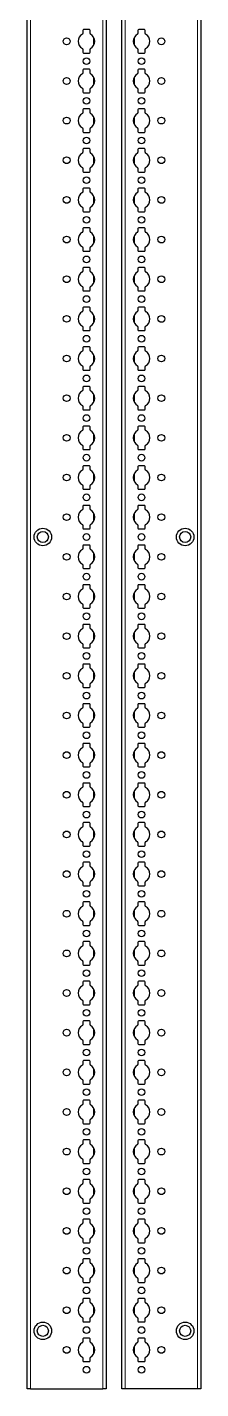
# Model space of a CAD drawing. Header units: millimetres. Extents: x -199 to 1318, y -1371 to 1377.
# Drawn here: x 1209 to 1318, y -852 to 7 of the extents above; entities that cross this region are included whole.
import ezdxf

# ---------------------------------------------------------------- set-up
doc = ezdxf.new("R2010")
doc.units = ezdxf.units.MM

msp = doc.modelspace()

# ---------------------------------------------------------------- linework, layer by layer
at = {"color": 7, "linetype": 'Continuous', "lineweight": 25}
for p, q in [((1208.55, -851.79), (1208.55, 847.21)), ((1258.25, 847.21), (1258.25, -851.79)), ((1268.25, -851.79), (1268.25, 847.21)), ((1317.95, 847.21), (1317.95, -851.79)), ((1243.6, 4.61), (1243.6, 2.73)), ((1247.7, 5.11), (1244.1, 5.11)), ((1248.2, 2.73), (1248.2, 4.61)), ((1278.3, 4.61), (1278.3, 2.73)), ((1282.4, 5.11), (1278.8, 5.11)), ((1282.9, 2.73), (1282.9, 4.61)), ((1243.6, -7.32), (1243.6, -9.19)), ((1248.2, -9.19), (1248.2, -7.32)), ((1278.3, -7.32), (1278.3, -9.19)), ((1282.9, -9.19), (1282.9, -7.32)), ((1244.1, -9.69), (1247.7, -9.69)), ((1278.8, -9.69), (1282.4, -9.69)), ((1243.6, -20.39), (1243.6, -22.27)), ((1247.7, -19.89), (1244.1, -19.89)), ((1248.2, -22.27), (1248.2, -20.39)), ((1278.3, -20.39), (1278.3, -22.27)), ((1282.4, -19.89), (1278.8, -19.89)), ((1282.9, -22.27), (1282.9, -20.39)), ((1243.6, -32.32), (1243.6, -34.19)), ((1248.2, -34.19), (1248.2, -32.32)), ((1278.3, -32.32), (1278.3, -34.19)), ((1282.9, -34.19), (1282.9, -32.32)), ((1244.1, -34.69), (1247.7, -34.69)), ((1278.8, -34.69), (1282.4, -34.69)), ((1243.6, -45.39), (1243.6, -47.27)), ((1247.7, -44.89), (1244.1, -44.89)), ((1248.2, -47.27), (1248.2, -45.39)), ((1278.3, -45.39), (1278.3, -47.27)), ((1282.4, -44.89), (1278.8, -44.89)), ((1282.9, -47.27), (1282.9, -45.39)), ((1243.6, -57.32), (1243.6, -59.19)), ((1244.1, -59.69), (1247.7, -59.69)), ((1248.2, -59.19), (1248.2, -57.32)), ((1278.3, -57.32), (1278.3, -59.19)), ((1278.8, -59.69), (1282.4, -59.69)), ((1282.9, -59.19), (1282.9, -57.32)), ((1243.6, -70.39), (1243.6, -72.27)), ((1247.7, -69.89), (1244.1, -69.89)), ((1248.2, -72.27), (1248.2, -70.39)), ((1278.3, -70.39), (1278.3, -72.27)), ((1282.4, -69.89), (1278.8, -69.89)), ((1282.9, -72.27), (1282.9, -70.39)), ((1243.6, -82.32), (1243.6, -84.19)), ((1244.1, -84.69), (1247.7, -84.69)), ((1248.2, -84.19), (1248.2, -82.32)), ((1278.3, -82.32), (1278.3, -84.19)), ((1278.8, -84.69), (1282.4, -84.69)), ((1282.9, -84.19), (1282.9, -82.32)), ((1243.6, -95.39), (1243.6, -97.27)), ((1247.7, -94.89), (1244.1, -94.89)), ((1248.2, -97.27), (1248.2, -95.39)), ((1278.3, -95.39), (1278.3, -97.27)), ((1282.4, -94.89), (1278.8, -94.89)), ((1282.9, -97.27), (1282.9, -95.39)), ((1243.6, -107.32), (1243.6, -109.19)), ((1244.1, -109.69), (1247.7, -109.69)), ((1248.2, -109.19), (1248.2, -107.32)), ((1278.3, -107.32), (1278.3, -109.19)), ((1278.8, -109.69), (1282.4, -109.69)), ((1282.9, -109.19), (1282.9, -107.32)), ((1247.7, -119.89), (1244.1, -119.89)), ((1282.4, -119.89), (1278.8, -119.89)), ((1243.6, -120.39), (1243.6, -122.27)), ((1248.2, -122.27), (1248.2, -120.39)), ((1278.3, -120.39), (1278.3, -122.27)), ((1282.9, -122.27), (1282.9, -120.39)), ((1243.6, -132.32), (1243.6, -134.19)), ((1244.1, -134.69), (1247.7, -134.69)), ((1248.2, -134.19), (1248.2, -132.32)), ((1278.3, -132.32), (1278.3, -134.19)), ((1278.8, -134.69), (1282.4, -134.69)), ((1282.9, -134.19), (1282.9, -132.32)), ((1243.6, -145.39), (1243.6, -147.27)), ((1247.7, -144.89), (1244.1, -144.89)), ((1248.2, -147.27), (1248.2, -145.39)), ((1278.3, -145.39), (1278.3, -147.27)), ((1282.4, -144.89), (1278.8, -144.89)), ((1282.9, -147.27), (1282.9, -145.39)), ((1243.6, -157.32), (1243.6, -159.19)), ((1244.1, -159.69), (1247.7, -159.69)), ((1248.2, -159.19), (1248.2, -157.32)), ((1278.3, -157.32), (1278.3, -159.19)), ((1278.8, -159.69), (1282.4, -159.69)), ((1282.9, -159.19), (1282.9, -157.32)), ((1243.6, -170.39), (1243.6, -172.27)), ((1247.7, -169.89), (1244.1, -169.89)), ((1248.2, -172.27), (1248.2, -170.39)), ((1278.3, -170.39), (1278.3, -172.27)), ((1282.4, -169.89), (1278.8, -169.89)), ((1282.9, -172.27), (1282.9, -170.39)), ((1243.6, -182.32), (1243.6, -184.19)), ((1244.1, -184.69), (1247.7, -184.69)), ((1248.2, -184.19), (1248.2, -182.32)), ((1278.3, -182.32), (1278.3, -184.19)), ((1278.8, -184.69), (1282.4, -184.69)), ((1282.9, -184.19), (1282.9, -182.32)), ((1243.6, -195.39), (1243.6, -197.27)), ((1247.7, -194.89), (1244.1, -194.89)), ((1248.2, -197.27), (1248.2, -195.39)), ((1278.3, -195.39), (1278.3, -197.27)), ((1282.4, -194.89), (1278.8, -194.89)), ((1282.9, -197.27), (1282.9, -195.39)), ((1243.6, -207.32), (1243.6, -209.19)), ((1244.1, -209.69), (1247.7, -209.69)), ((1248.2, -209.19), (1248.2, -207.32)), ((1278.3, -207.32), (1278.3, -209.19)), ((1278.8, -209.69), (1282.4, -209.69)), ((1282.9, -209.19), (1282.9, -207.32)), ((1243.6, -220.39), (1243.6, -222.27)), ((1247.7, -219.89), (1244.1, -219.89)), ((1248.2, -222.27), (1248.2, -220.39)), ((1278.3, -220.39), (1278.3, -222.27)), ((1282.4, -219.89), (1278.8, -219.89)), ((1282.9, -222.27), (1282.9, -220.39)), ((1243.6, -232.32), (1243.6, -234.19)), ((1244.1, -234.69), (1247.7, -234.69)), ((1248.2, -234.19), (1248.2, -232.32)), ((1278.3, -232.32), (1278.3, -234.19)), ((1278.8, -234.69), (1282.4, -234.69)), ((1282.9, -234.19), (1282.9, -232.32)), ((1243.6, -245.39), (1243.6, -247.27)), ((1247.7, -244.89), (1244.1, -244.89)), ((1248.2, -247.27), (1248.2, -245.39)), ((1278.3, -245.39), (1278.3, -247.27)), ((1282.4, -244.89), (1278.8, -244.89)), ((1282.9, -247.27), (1282.9, -245.39)), ((1243.6, -257.32), (1243.6, -259.19)), ((1248.2, -259.19), (1248.2, -257.32)), ((1278.3, -257.32), (1278.3, -259.19)), ((1282.9, -259.19), (1282.9, -257.32)), ((1244.1, -259.69), (1247.7, -259.69)), ((1278.8, -259.69), (1282.4, -259.69)), ((1243.6, -270.39), (1243.6, -272.27)), ((1247.7, -269.89), (1244.1, -269.89)), ((1248.2, -272.27), (1248.2, -270.39)), ((1278.3, -270.39), (1278.3, -272.27)), ((1282.4, -269.89), (1278.8, -269.89)), ((1282.9, -272.27), (1282.9, -270.39)), ((1243.6, -282.32), (1243.6, -284.19)), ((1248.2, -284.19), (1248.2, -282.32)), ((1278.3, -282.32), (1278.3, -284.19)), ((1282.9, -284.19), (1282.9, -282.32)), ((1244.1, -284.69), (1247.7, -284.69)), ((1278.8, -284.69), (1282.4, -284.69)), ((1243.6, -295.39), (1243.6, -297.27)), ((1247.7, -294.89), (1244.1, -294.89)), ((1248.2, -297.27), (1248.2, -295.39)), ((1278.3, -295.39), (1278.3, -297.27)), ((1282.4, -294.89), (1278.8, -294.89)), ((1282.9, -297.27), (1282.9, -295.39)), ((1243.6, -307.32), (1243.6, -309.19)), ((1248.2, -309.19), (1248.2, -307.32)), ((1278.3, -307.32), (1278.3, -309.19)), ((1282.9, -309.19), (1282.9, -307.32)), ((1244.1, -309.69), (1247.7, -309.69)), ((1278.8, -309.69), (1282.4, -309.69)), ((1243.6, -320.39), (1243.6, -322.27)), ((1247.7, -319.89), (1244.1, -319.89)), ((1248.2, -322.27), (1248.2, -320.39)), ((1278.3, -320.39), (1278.3, -322.27)), ((1282.4, -319.89), (1278.8, -319.89)), ((1282.9, -322.27), (1282.9, -320.39)), ((1243.6, -332.32), (1243.6, -334.19)), ((1244.1, -334.69), (1247.7, -334.69)), ((1248.2, -334.19), (1248.2, -332.32)), ((1278.3, -332.32), (1278.3, -334.19)), ((1278.8, -334.69), (1282.4, -334.69)), ((1282.9, -334.19), (1282.9, -332.32)), ((1243.6, -345.39), (1243.6, -347.27)), ((1247.7, -344.89), (1244.1, -344.89)), ((1248.2, -347.27), (1248.2, -345.39)), ((1278.3, -345.39), (1278.3, -347.27)), ((1282.4, -344.89), (1278.8, -344.89)), ((1282.9, -347.27), (1282.9, -345.39)), ((1243.6, -357.32), (1243.6, -359.19)), ((1244.1, -359.69), (1247.7, -359.69)), ((1248.2, -359.19), (1248.2, -357.32)), ((1278.3, -357.32), (1278.3, -359.19)), ((1278.8, -359.69), (1282.4, -359.69)), ((1282.9, -359.19), (1282.9, -357.32)), ((1243.6, -370.39), (1243.6, -372.27)), ((1247.7, -369.89), (1244.1, -369.89)), ((1248.2, -372.27), (1248.2, -370.39)), ((1278.3, -370.39), (1278.3, -372.27)), ((1282.4, -369.89), (1278.8, -369.89)), ((1282.9, -372.27), (1282.9, -370.39)), ((1243.6, -382.32), (1243.6, -384.19)), ((1244.1, -384.69), (1247.7, -384.69)), ((1248.2, -384.19), (1248.2, -382.32)), ((1278.3, -382.32), (1278.3, -384.19)), ((1278.8, -384.69), (1282.4, -384.69)), ((1282.9, -384.19), (1282.9, -382.32)), ((1243.6, -395.39), (1243.6, -397.27)), ((1247.7, -394.89), (1244.1, -394.89)), ((1248.2, -397.27), (1248.2, -395.39)), ((1278.3, -395.39), (1278.3, -397.27)), ((1282.4, -394.89), (1278.8, -394.89)), ((1282.9, -397.27), (1282.9, -395.39)), ((1243.6, -407.32), (1243.6, -409.19)), ((1244.1, -409.69), (1247.7, -409.69)), ((1248.2, -409.19), (1248.2, -407.32)), ((1278.3, -407.32), (1278.3, -409.19)), ((1278.8, -409.69), (1282.4, -409.69)), ((1282.9, -409.19), (1282.9, -407.32)), ((1243.6, -420.39), (1243.6, -422.27)), ((1247.7, -419.89), (1244.1, -419.89)), ((1248.2, -422.27), (1248.2, -420.39)), ((1278.3, -420.39), (1278.3, -422.27)), ((1282.4, -419.89), (1278.8, -419.89)), ((1282.9, -422.27), (1282.9, -420.39)), ((1243.6, -432.32), (1243.6, -434.19)), ((1244.1, -434.69), (1247.7, -434.69)), ((1248.2, -434.19), (1248.2, -432.32)), ((1278.3, -432.32), (1278.3, -434.19)), ((1278.8, -434.69), (1282.4, -434.69)), ((1282.9, -434.19), (1282.9, -432.32)), ((1243.6, -445.39), (1243.6, -447.27)), ((1247.7, -444.89), (1244.1, -444.89)), ((1248.2, -447.27), (1248.2, -445.39)), ((1278.3, -445.39), (1278.3, -447.27)), ((1282.4, -444.89), (1278.8, -444.89)), ((1282.9, -447.27), (1282.9, -445.39)), ((1243.6, -457.32), (1243.6, -459.19)), ((1244.1, -459.69), (1247.7, -459.69)), ((1248.2, -459.19), (1248.2, -457.32)), ((1278.3, -457.32), (1278.3, -459.19)), ((1278.8, -459.69), (1282.4, -459.69)), ((1282.9, -459.19), (1282.9, -457.32)), ((1243.6, -470.39), (1243.6, -472.27)), ((1247.7, -469.89), (1244.1, -469.89)), ((1248.2, -472.27), (1248.2, -470.39)), ((1278.3, -470.39), (1278.3, -472.27)), ((1282.4, -469.89), (1278.8, -469.89)), ((1282.9, -472.27), (1282.9, -470.39)), ((1243.6, -482.32), (1243.6, -484.19)), ((1244.1, -484.69), (1247.7, -484.69)), ((1248.2, -484.19), (1248.2, -482.32)), ((1278.3, -482.32), (1278.3, -484.19)), ((1278.8, -484.69), (1282.4, -484.69)), ((1282.9, -484.19), (1282.9, -482.32)), ((1243.6, -495.39), (1243.6, -497.27)), ((1247.7, -494.89), (1244.1, -494.89)), ((1248.2, -497.27), (1248.2, -495.39)), ((1278.3, -495.39), (1278.3, -497.27)), ((1282.4, -494.89), (1278.8, -494.89)), ((1282.9, -497.27), (1282.9, -495.39)), ((1243.6, -507.32), (1243.6, -509.19)), ((1244.1, -509.69), (1247.7, -509.69)), ((1248.2, -509.19), (1248.2, -507.32)), ((1278.3, -507.32), (1278.3, -509.19)), ((1278.8, -509.69), (1282.4, -509.69)), ((1282.9, -509.19), (1282.9, -507.32)), ((1243.6, -520.39), (1243.6, -522.27)), ((1247.7, -519.89), (1244.1, -519.89)), ((1248.2, -522.27), (1248.2, -520.39)), ((1278.3, -520.39), (1278.3, -522.27)), ((1282.4, -519.89), (1278.8, -519.89)), ((1282.9, -522.27), (1282.9, -520.39)), ((1243.6, -532.32), (1243.6, -534.19)), ((1244.1, -534.69), (1247.7, -534.69)), ((1248.2, -534.19), (1248.2, -532.32)), ((1278.3, -532.32), (1278.3, -534.19)), ((1278.8, -534.69), (1282.4, -534.69)), ((1282.9, -534.19), (1282.9, -532.32)), ((1243.6, -545.39), (1243.6, -547.27)), ((1247.7, -544.89), (1244.1, -544.89)), ((1248.2, -547.27), (1248.2, -545.39)), ((1278.3, -545.39), (1278.3, -547.27)), ((1282.4, -544.89), (1278.8, -544.89)), ((1282.9, -547.27), (1282.9, -545.39)), ((1243.6, -557.32), (1243.6, -559.19)), ((1248.2, -559.19), (1248.2, -557.32)), ((1278.3, -557.32), (1278.3, -559.19)), ((1282.9, -559.19), (1282.9, -557.32)), ((1244.1, -559.69), (1247.7, -559.69)), ((1278.8, -559.69), (1282.4, -559.69)), ((1243.6, -570.39), (1243.6, -572.27)), ((1247.7, -569.89), (1244.1, -569.89)), ((1248.2, -572.27), (1248.2, -570.39)), ((1278.3, -570.39), (1278.3, -572.27)), ((1282.4, -569.89), (1278.8, -569.89)), ((1282.9, -572.27), (1282.9, -570.39)), ((1243.6, -582.32), (1243.6, -584.19)), ((1248.2, -584.19), (1248.2, -582.32)), ((1278.3, -582.32), (1278.3, -584.19)), ((1282.9, -584.19), (1282.9, -582.32)), ((1244.1, -584.69), (1247.7, -584.69)), ((1278.8, -584.69), (1282.4, -584.69)), ((1243.6, -595.39), (1243.6, -597.27)), ((1247.7, -594.89), (1244.1, -594.89)), ((1248.2, -597.27), (1248.2, -595.39)), ((1278.3, -595.39), (1278.3, -597.27)), ((1282.4, -594.89), (1278.8, -594.89)), ((1282.9, -597.27), (1282.9, -595.39)), ((1243.6, -607.32), (1243.6, -609.19)), ((1248.2, -609.19), (1248.2, -607.32)), ((1278.3, -607.32), (1278.3, -609.19)), ((1282.9, -609.19), (1282.9, -607.32)), ((1244.1, -609.69), (1247.7, -609.69)), ((1278.8, -609.69), (1282.4, -609.69)), ((1243.6, -620.39), (1243.6, -622.27)), ((1247.7, -619.89), (1244.1, -619.89)), ((1248.2, -622.27), (1248.2, -620.39)), ((1278.3, -620.39), (1278.3, -622.27)), ((1282.4, -619.89), (1278.8, -619.89)), ((1282.9, -622.27), (1282.9, -620.39)), ((1243.6, -632.32), (1243.6, -634.19)), ((1244.1, -634.69), (1247.7, -634.69)), ((1248.2, -634.19), (1248.2, -632.32)), ((1278.3, -632.32), (1278.3, -634.19)), ((1278.8, -634.69), (1282.4, -634.69)), ((1282.9, -634.19), (1282.9, -632.32)), ((1243.6, -645.39), (1243.6, -647.27)), ((1247.7, -644.89), (1244.1, -644.89)), ((1248.2, -647.27), (1248.2, -645.39)), ((1278.3, -645.39), (1278.3, -647.27)), ((1282.4, -644.89), (1278.8, -644.89)), ((1282.9, -647.27), (1282.9, -645.39)), ((1243.6, -657.32), (1243.6, -659.19)), ((1244.1, -659.69), (1247.7, -659.69)), ((1248.2, -659.19), (1248.2, -657.32)), ((1278.3, -657.32), (1278.3, -659.19)), ((1278.8, -659.69), (1282.4, -659.69)), ((1282.9, -659.19), (1282.9, -657.32)), ((1243.6, -670.39), (1243.6, -672.27)), ((1247.7, -669.89), (1244.1, -669.89)), ((1248.2, -672.27), (1248.2, -670.39)), ((1278.3, -670.39), (1278.3, -672.27)), ((1282.4, -669.89), (1278.8, -669.89)), ((1282.9, -672.27), (1282.9, -670.39)), ((1243.6, -682.32), (1243.6, -684.19)), ((1244.1, -684.69), (1247.7, -684.69)), ((1248.2, -684.19), (1248.2, -682.32)), ((1278.3, -682.32), (1278.3, -684.19)), ((1278.8, -684.69), (1282.4, -684.69)), ((1282.9, -684.19), (1282.9, -682.32)), ((1247.7, -694.89), (1244.1, -694.89)), ((1282.4, -694.89), (1278.8, -694.89)), ((1243.6, -695.39), (1243.6, -697.27)), ((1248.2, -697.27), (1248.2, -695.39)), ((1278.3, -695.39), (1278.3, -697.27)), ((1282.9, -697.27), (1282.9, -695.39)), ((1243.6, -707.32), (1243.6, -709.19)), ((1244.1, -709.69), (1247.7, -709.69)), ((1248.2, -709.19), (1248.2, -707.32)), ((1278.3, -707.32), (1278.3, -709.19)), ((1278.8, -709.69), (1282.4, -709.69)), ((1282.9, -709.19), (1282.9, -707.32)), ((1243.6, -720.39), (1243.6, -722.27)), ((1247.7, -719.89), (1244.1, -719.89)), ((1248.2, -722.27), (1248.2, -720.39)), ((1278.3, -720.39), (1278.3, -722.27)), ((1282.4, -719.89), (1278.8, -719.89)), ((1282.9, -722.27), (1282.9, -720.39)), ((1243.6, -732.32), (1243.6, -734.19)), ((1244.1, -734.69), (1247.7, -734.69)), ((1248.2, -734.19), (1248.2, -732.32)), ((1278.3, -732.32), (1278.3, -734.19)), ((1278.8, -734.69), (1282.4, -734.69)), ((1282.9, -734.19), (1282.9, -732.32)), ((1243.6, -745.39), (1243.6, -747.27)), ((1247.7, -744.89), (1244.1, -744.89)), ((1248.2, -747.27), (1248.2, -745.39)), ((1278.3, -745.39), (1278.3, -747.27)), ((1282.4, -744.89), (1278.8, -744.89)), ((1282.9, -747.27), (1282.9, -745.39)), ((1243.6, -757.32), (1243.6, -759.19)), ((1244.1, -759.69), (1247.7, -759.69)), ((1248.2, -759.19), (1248.2, -757.32)), ((1278.3, -757.32), (1278.3, -759.19)), ((1278.8, -759.69), (1282.4, -759.69)), ((1282.9, -759.19), (1282.9, -757.32)), ((1243.6, -770.39), (1243.6, -772.27)), ((1247.7, -769.89), (1244.1, -769.89)), ((1248.2, -772.27), (1248.2, -770.39)), ((1278.3, -770.39), (1278.3, -772.27)), ((1282.4, -769.89), (1278.8, -769.89)), ((1282.9, -772.27), (1282.9, -770.39)), ((1243.6, -782.32), (1243.6, -784.19)), ((1244.1, -784.69), (1247.7, -784.69)), ((1248.2, -784.19), (1248.2, -782.32)), ((1278.3, -782.32), (1278.3, -784.19)), ((1278.8, -784.69), (1282.4, -784.69)), ((1282.9, -784.19), (1282.9, -782.32)), ((1243.6, -795.39), (1243.6, -797.27)), ((1247.7, -794.89), (1244.1, -794.89)), ((1248.2, -797.27), (1248.2, -795.39)), ((1278.3, -795.39), (1278.3, -797.27)), ((1282.4, -794.89), (1278.8, -794.89)), ((1282.9, -797.27), (1282.9, -795.39)), ((1243.6, -807.32), (1243.6, -809.19)), ((1244.1, -809.69), (1247.7, -809.69)), ((1248.2, -809.19), (1248.2, -807.32)), ((1278.3, -807.32), (1278.3, -809.19)), ((1278.8, -809.69), (1282.4, -809.69)), ((1282.9, -809.19), (1282.9, -807.32)), ((1243.6, -820.39), (1243.6, -822.27)), ((1247.7, -819.89), (1244.1, -819.89)), ((1248.2, -822.27), (1248.2, -820.39)), ((1278.3, -820.39), (1278.3, -822.27)), ((1282.4, -819.89), (1278.8, -819.89)), ((1282.9, -822.27), (1282.9, -820.39)), ((1243.6, -832.32), (1243.6, -834.19)), ((1248.2, -834.19), (1248.2, -832.32)), ((1278.3, -832.32), (1278.3, -834.19)), ((1282.9, -834.19), (1282.9, -832.32)), ((1244.1, -834.69), (1247.7, -834.69)), ((1278.8, -834.69), (1282.4, -834.69)), ((1210.55, -851.79), (1208.55, -851.79)), ((1210.55, -851.79), (1256.25, -851.79)), ((1258.25, -851.79), (1256.25, -851.79)), ((1270.25, -851.79), (1268.25, -851.79)), ((1315.95, -851.79), (1270.25, -851.79)), ((1317.95, -851.79), (1315.95, -851.79))]:
    msp.add_line(p, q, dxfattribs=at)
at = {"color": 8, "linetype": 'Continuous', "lineweight": 18}
for p, q in [((1210.55, 847.21), (1210.55, -851.79)), ((1256.25, -851.79), (1256.25, 847.21)), ((1270.25, 847.21), (1270.25, -851.79)), ((1315.95, -851.79), (1315.95, 847.21)), ((1250.4, -5), (1250.4, 0.41)), ((1276.1, 0.41), (1276.1, -5)), ((1250.4, -30), (1250.4, -24.59)), ((1276.1, -24.59), (1276.1, -30)), ((1250.4, -55), (1250.4, -49.59)), ((1276.1, -49.59), (1276.1, -55)), ((1250.4, -80), (1250.4, -74.59)), ((1276.1, -74.59), (1276.1, -80)), ((1250.4, -105), (1250.4, -99.59)), ((1276.1, -99.59), (1276.1, -105)), ((1250.4, -130), (1250.4, -124.59)), ((1276.1, -124.59), (1276.1, -130)), ((1250.4, -155), (1250.4, -149.59)), ((1276.1, -149.59), (1276.1, -155)), ((1250.4, -180), (1250.4, -174.59)), ((1276.1, -174.59), (1276.1, -180)), ((1250.4, -205), (1250.4, -199.59)), ((1276.1, -199.59), (1276.1, -205)), ((1250.4, -230), (1250.4, -224.59)), ((1276.1, -224.59), (1276.1, -230)), ((1250.4, -255), (1250.4, -249.59)), ((1276.1, -249.59), (1276.1, -255)), ((1250.4, -280), (1250.4, -274.59)), ((1276.1, -274.59), (1276.1, -280)), ((1250.4, -305), (1250.4, -299.59)), ((1276.1, -299.59), (1276.1, -305)), ((1250.4, -330), (1250.4, -324.59)), ((1276.1, -324.59), (1276.1, -330)), ((1250.4, -355), (1250.4, -349.59)), ((1276.1, -349.59), (1276.1, -355)), ((1250.4, -380), (1250.4, -374.59)), ((1276.1, -374.59), (1276.1, -380)), ((1250.4, -405), (1250.4, -399.59)), ((1276.1, -399.59), (1276.1, -405)), ((1250.4, -430), (1250.4, -424.59)), ((1276.1, -424.59), (1276.1, -430)), ((1250.4, -455), (1250.4, -449.59)), ((1276.1, -449.59), (1276.1, -455)), ((1250.4, -480), (1250.4, -474.59)), ((1276.1, -474.59), (1276.1, -480)), ((1250.4, -505), (1250.4, -499.59)), ((1276.1, -499.59), (1276.1, -505)), ((1250.4, -530), (1250.4, -524.59)), ((1276.1, -524.59), (1276.1, -530)), ((1250.4, -555), (1250.4, -549.59)), ((1276.1, -549.59), (1276.1, -555)), ((1250.4, -580), (1250.4, -574.59)), ((1276.1, -574.59), (1276.1, -580)), ((1250.4, -605), (1250.4, -599.59)), ((1276.1, -599.59), (1276.1, -605)), ((1250.4, -630), (1250.4, -624.59)), ((1276.1, -624.59), (1276.1, -630)), ((1250.4, -655), (1250.4, -649.59)), ((1276.1, -649.59), (1276.1, -655)), ((1250.4, -680), (1250.4, -674.59)), ((1276.1, -674.59), (1276.1, -680)), ((1250.4, -705), (1250.4, -699.59)), ((1276.1, -699.59), (1276.1, -705)), ((1250.4, -730), (1250.4, -724.59)), ((1276.1, -724.59), (1276.1, -730)), ((1250.4, -755), (1250.4, -749.59)), ((1276.1, -749.59), (1276.1, -755)), ((1250.4, -780), (1250.4, -774.59)), ((1276.1, -774.59), (1276.1, -780)), ((1250.4, -805), (1250.4, -799.59)), ((1276.1, -799.59), (1276.1, -805)), ((1250.4, -830), (1250.4, -824.59)), ((1276.1, -824.59), (1276.1, -830))]:
    msp.add_line(p, q, dxfattribs=at)
at = {"color": 7, "linetype": 'Continuous', "lineweight": 25}
for centre, radius in [((1233.4, -2.29), 2.12), ((1293.1, -2.29), 2.13), ((1245.9, -14.79), 2.12), ((1280.6, -14.79), 2.12), ((1233.4, -27.29), 2.12), ((1293.1, -27.29), 2.12), ((1245.9, -39.79), 2.12), ((1280.6, -39.79), 2.12), ((1233.4, -52.29), 2.12), ((1293.1, -52.29), 2.12), ((1245.9, -64.79), 2.12), ((1280.6, -64.79), 2.12), ((1233.4, -77.29), 2.12), ((1293.1, -77.29), 2.12), ((1245.9, -89.79), 2.12), ((1280.6, -89.79), 2.12), ((1233.4, -102.29), 2.12), ((1293.1, -102.29), 2.13), ((1245.9, -114.79), 2.12), ((1280.6, -114.79), 2.12), ((1233.4, -127.29), 2.12), ((1293.1, -127.29), 2.13), ((1245.9, -139.79), 2.12), ((1280.6, -139.79), 2.12), ((1233.4, -152.29), 2.12), ((1293.1, -152.29), 2.13), ((1245.9, -164.79), 2.12), ((1280.6, -164.79), 2.12), ((1233.4, -177.29), 2.12), ((1293.1, -177.29), 2.13), ((1245.9, -189.79), 2.12), ((1280.6, -189.79), 2.12), ((1233.4, -202.29), 2.12), ((1293.1, -202.29), 2.12), ((1245.9, -214.79), 2.12), ((1280.6, -214.79), 2.12), ((1233.4, -227.29), 2.12), ((1293.1, -227.29), 2.12), ((1245.9, -239.79), 2.12), ((1280.6, -239.79), 2.12), ((1233.4, -252.29), 2.12), ((1293.1, -252.29), 2.12), ((1245.9, -264.79), 2.12), ((1280.6, -264.79), 2.12), ((1233.4, -277.29), 2.12), ((1293.1, -277.29), 2.12), ((1245.9, -289.79), 2.12), ((1280.6, -289.79), 2.12), ((1233.4, -302.29), 2.12), ((1293.1, -302.29), 2.12), ((1218.4, -314.79), 5.5), ((1218.4, -314.79), 3.5), ((1245.9, -314.79), 2.12), ((1280.6, -314.79), 2.12), ((1308.1, -314.79), 5.5), ((1308.1, -314.79), 3.5), ((1233.4, -327.29), 2.12), ((1293.1, -327.29), 2.12), ((1245.9, -339.79), 2.12), ((1280.6, -339.79), 2.12), ((1233.4, -352.29), 2.12), ((1293.1, -352.29), 2.12), ((1245.9, -364.79), 2.12), ((1280.6, -364.79), 2.12), ((1233.4, -377.29), 2.12), ((1293.1, -377.29), 2.12), ((1245.9, -389.79), 2.12), ((1280.6, -389.79), 2.12), ((1233.4, -402.29), 2.12), ((1293.1, -402.29), 2.12), ((1245.9, -414.79), 2.12), ((1280.6, -414.79), 2.12), ((1233.4, -427.29), 2.12), ((1293.1, -427.29), 2.12), ((1245.9, -439.79), 2.12), ((1280.6, -439.79), 2.12), ((1233.4, -452.29), 2.12), ((1293.1, -452.29), 2.12), ((1245.9, -464.79), 2.12), ((1280.6, -464.79), 2.12), ((1233.4, -477.29), 2.12), ((1293.1, -477.29), 2.12), ((1245.9, -489.79), 2.12), ((1280.6, -489.79), 2.12), ((1233.4, -502.29), 2.12), ((1293.1, -502.29), 2.12), ((1245.9, -514.79), 2.12), ((1280.6, -514.79), 2.12), ((1233.4, -527.29), 2.12), ((1293.1, -527.29), 2.12), ((1245.9, -539.79), 2.12), ((1280.6, -539.79), 2.12), ((1233.4, -552.29), 2.12), ((1293.1, -552.29), 2.12), ((1245.9, -564.79), 2.12), ((1280.6, -564.79), 2.12), ((1233.4, -577.29), 2.12), ((1293.1, -577.29), 2.12), ((1245.9, -589.79), 2.12), ((1280.6, -589.79), 2.12), ((1233.4, -602.29), 2.12), ((1293.1, -602.29), 2.12), ((1245.9, -614.79), 2.12), ((1280.6, -614.79), 2.12), ((1233.4, -627.29), 2.12), ((1293.1, -627.29), 2.12), ((1245.9, -639.79), 2.12), ((1280.6, -639.79), 2.12), ((1233.4, -652.29), 2.12), ((1293.1, -652.29), 2.12), ((1245.9, -664.79), 2.12), ((1280.6, -664.79), 2.12), ((1233.4, -677.29), 2.12), ((1293.1, -677.29), 2.12), ((1245.9, -689.79), 2.12), ((1280.6, -689.79), 2.12), ((1233.4, -702.29), 2.12), ((1293.1, -702.29), 2.12), ((1245.9, -714.79), 2.12), ((1280.6, -714.79), 2.12), ((1233.4, -727.29), 2.12), ((1293.1, -727.29), 2.12), ((1245.9, -739.79), 2.12), ((1280.6, -739.79), 2.12), ((1233.4, -752.29), 2.12), ((1293.1, -752.29), 2.12), ((1245.9, -764.79), 2.12), ((1280.6, -764.79), 2.12), ((1233.4, -777.29), 2.12), ((1293.1, -777.29), 2.12), ((1245.9, -789.79), 2.12), ((1280.6, -789.79), 2.12), ((1233.4, -802.29), 2.12), ((1293.1, -802.29), 2.12), ((1218.4, -815.29), 5.5), ((1218.4, -815.29), 3.5), ((1245.9, -814.79), 2.12), ((1280.6, -814.79), 2.12), ((1308.1, -815.29), 5.5), ((1308.1, -815.29), 3.5), ((1233.4, -827.29), 2.12), ((1293.1, -827.29), 2.12), ((1245.9, -839.79), 2.12), ((1280.6, -839.79), 2.12)]:
    msp.add_circle(centre, radius, dxfattribs=at)
for centre, radius, start, end in [((1245.9, -2.29), 5.25, 119.14074, 240.85926), ((1243.1, 2.73), 0.5, 299.14074, 0), ((1244.1, 4.61), 0.5, 90, 180), ((1247.7, 4.61), 0.5, 0, 90), ((1248.7, 2.73), 0.5, 180, 240.85926), ((1245.9, -2.29), 5.25, 299.14074, 60.85926), ((1280.6, -2.29), 5.25, 119.14074, 240.85926), ((1277.8, 2.73), 0.5, 299.14074, 0), ((1278.8, 4.61), 0.5, 90, 180), ((1282.4, 4.61), 0.5, 0, 90), ((1283.4, 2.73), 0.5, 180, 240.85926), ((1280.6, -2.29), 5.25, 299.14074, 60.85926), ((1243.1, -7.32), 0.5, 0, 60.85926), ((1248.7, -7.32), 0.5, 119.14074, 180), ((1277.8, -7.32), 0.5, 0, 60.85926), ((1283.4, -7.32), 0.5, 119.14074, 180), ((1244.1, -9.19), 0.5, 180, 270), ((1247.7, -9.19), 0.5, 270, 0), ((1278.8, -9.19), 0.5, 180, 270), ((1282.4, -9.19), 0.5, 270, 0), ((1245.9, -27.29), 5.25, 119.14074, 240.85926), ((1243.1, -22.27), 0.5, 299.14074, 0), ((1244.1, -20.39), 0.5, 90, 180), ((1247.7, -20.39), 0.5, 0, 90), ((1248.7, -22.27), 0.5, 180, 240.85926), ((1245.9, -27.29), 5.25, 299.14074, 60.85926), ((1280.6, -27.29), 5.25, 119.14074, 240.85926), ((1277.8, -22.27), 0.5, 299.14074, 0), ((1278.8, -20.39), 0.5, 90, 180), ((1282.4, -20.39), 0.5, 0, 90), ((1283.4, -22.27), 0.5, 180, 240.85926), ((1280.6, -27.29), 5.25, 299.14074, 60.85926), ((1243.1, -32.32), 0.5, 0, 60.85926), ((1244.1, -34.19), 0.5, 180, 270), ((1247.7, -34.19), 0.5, 270, 0), ((1248.7, -32.32), 0.5, 119.14074, 180), ((1277.8, -32.32), 0.5, 0, 60.85926), ((1278.8, -34.19), 0.5, 180, 270), ((1282.4, -34.19), 0.5, 270, 0), ((1283.4, -32.32), 0.5, 119.14074, 180), ((1245.9, -52.29), 5.25, 119.14074, 240.85926), ((1243.1, -47.27), 0.5, 299.14074, 0), ((1244.1, -45.39), 0.5, 90, 180), ((1247.7, -45.39), 0.5, 0, 90), ((1248.7, -47.27), 0.5, 180, 240.85926), ((1245.9, -52.29), 5.25, 299.14074, 60.85926), ((1280.6, -52.29), 5.25, 119.14074, 240.85926), ((1277.8, -47.27), 0.5, 299.14074, 0), ((1278.8, -45.39), 0.5, 90, 180), ((1282.4, -45.39), 0.5, 0, 90), ((1283.4, -47.27), 0.5, 180, 240.85926), ((1280.6, -52.29), 5.25, 299.14074, 60.85926), ((1243.1, -57.32), 0.5, 0, 60.85926), ((1244.1, -59.19), 0.5, 180, 270), ((1247.7, -59.19), 0.5, 270, 0), ((1248.7, -57.32), 0.5, 119.14074, 180), ((1277.8, -57.32), 0.5, 0, 60.85926), ((1278.8, -59.19), 0.5, 180, 270), ((1282.4, -59.19), 0.5, 270, 0), ((1283.4, -57.32), 0.5, 119.14074, 180), ((1245.9, -77.29), 5.25, 119.14074, 240.85926), ((1243.1, -72.27), 0.5, 299.14074, 0), ((1244.1, -70.39), 0.5, 90, 180), ((1247.7, -70.39), 0.5, 0, 90), ((1248.7, -72.27), 0.5, 180, 240.85926), ((1245.9, -77.29), 5.25, 299.14074, 60.85926), ((1280.6, -77.29), 5.25, 119.14074, 240.85926), ((1277.8, -72.27), 0.5, 299.14074, 0), ((1278.8, -70.39), 0.5, 90, 180), ((1282.4, -70.39), 0.5, 0, 90), ((1283.4, -72.27), 0.5, 180, 240.85926), ((1280.6, -77.29), 5.25, 299.14074, 60.85926), ((1243.1, -82.32), 0.5, 0, 60.85926), ((1244.1, -84.19), 0.5, 180, 270), ((1247.7, -84.19), 0.5, 270, 0), ((1248.7, -82.32), 0.5, 119.14074, 180), ((1277.8, -82.32), 0.5, 0, 60.85926), ((1278.8, -84.19), 0.5, 180, 270), ((1282.4, -84.19), 0.5, 270, 0), ((1283.4, -82.32), 0.5, 119.14074, 180), ((1245.9, -102.29), 5.25, 119.14074, 240.85926), ((1243.1, -97.27), 0.5, 299.14074, 0), ((1244.1, -95.39), 0.5, 90, 180), ((1247.7, -95.39), 0.5, 0, 90), ((1248.7, -97.27), 0.5, 180, 240.85926), ((1245.9, -102.29), 5.25, 299.14074, 60.85926), ((1280.6, -102.29), 5.25, 119.14074, 240.85926), ((1277.8, -97.27), 0.5, 299.14074, 0), ((1278.8, -95.39), 0.5, 90, 180), ((1282.4, -95.39), 0.5, 0, 90), ((1283.4, -97.27), 0.5, 180, 240.85926), ((1280.6, -102.29), 5.25, 299.14074, 60.85926), ((1243.1, -107.32), 0.5, 0, 60.85926), ((1244.1, -109.19), 0.5, 180, 270), ((1247.7, -109.19), 0.5, 270, 0), ((1248.7, -107.32), 0.5, 119.14074, 180), ((1277.8, -107.32), 0.5, 0, 60.85926), ((1278.8, -109.19), 0.5, 180, 270), ((1282.4, -109.19), 0.5, 270, 0), ((1283.4, -107.32), 0.5, 119.14074, 180), ((1244.1, -120.39), 0.5, 90, 180), ((1247.7, -120.39), 0.5, 0, 90), ((1278.8, -120.39), 0.5, 90, 180), ((1282.4, -120.39), 0.5, 0, 90), ((1245.9, -127.29), 5.25, 119.14074, 240.85926), ((1243.1, -122.27), 0.5, 299.14074, 0), ((1248.7, -122.27), 0.5, 180, 240.85926), ((1245.9, -127.29), 5.25, 299.14074, 60.85926), ((1280.6, -127.29), 5.25, 119.14074, 240.85926), ((1277.8, -122.27), 0.5, 299.14074, 0), ((1283.4, -122.27), 0.5, 180, 240.85926), ((1280.6, -127.29), 5.25, 299.14074, 60.85926), ((1243.1, -132.32), 0.5, 0, 60.85926), ((1244.1, -134.19), 0.5, 180, 270), ((1247.7, -134.19), 0.5, 270, 0), ((1248.7, -132.32), 0.5, 119.14074, 180), ((1277.8, -132.32), 0.5, 0, 60.85926), ((1278.8, -134.19), 0.5, 180, 270), ((1282.4, -134.19), 0.5, 270, 0), ((1283.4, -132.32), 0.5, 119.14074, 180), ((1244.1, -145.39), 0.5, 90, 180), ((1247.7, -145.39), 0.5, 0, 90), ((1278.8, -145.39), 0.5, 90, 180), ((1282.4, -145.39), 0.5, 0, 90), ((1245.9, -152.29), 5.25, 119.14074, 240.85926), ((1243.1, -147.27), 0.5, 299.14074, 0), ((1248.7, -147.27), 0.5, 180, 240.85926), ((1245.9, -152.29), 5.25, 299.14074, 60.85926), ((1280.6, -152.29), 5.25, 119.14074, 240.85926), ((1277.8, -147.27), 0.5, 299.14074, 0), ((1283.4, -147.27), 0.5, 180, 240.85926), ((1280.6, -152.29), 5.25, 299.14074, 60.85926), ((1243.1, -157.32), 0.5, 0, 60.85926), ((1244.1, -159.19), 0.5, 180, 270), ((1247.7, -159.19), 0.5, 270, 0), ((1248.7, -157.32), 0.5, 119.14074, 180), ((1277.8, -157.32), 0.5, 0, 60.85926), ((1278.8, -159.19), 0.5, 180, 270), ((1282.4, -159.19), 0.5, 270, 0), ((1283.4, -157.32), 0.5, 119.14074, 180), ((1244.1, -170.39), 0.5, 90, 180), ((1247.7, -170.39), 0.5, 0, 90), ((1278.8, -170.39), 0.5, 90, 180), ((1282.4, -170.39), 0.5, 0, 90), ((1245.9, -177.29), 5.25, 119.14074, 240.85926), ((1243.1, -172.27), 0.5, 299.14074, 0), ((1248.7, -172.27), 0.5, 180, 240.85926), ((1245.9, -177.29), 5.25, 299.14074, 60.85926), ((1280.6, -177.29), 5.25, 119.14074, 240.85926), ((1277.8, -172.27), 0.5, 299.14074, 0), ((1283.4, -172.27), 0.5, 180, 240.85926), ((1280.6, -177.29), 5.25, 299.14074, 60.85926), ((1243.1, -182.32), 0.5, 0, 60.85926), ((1244.1, -184.19), 0.5, 180, 270), ((1247.7, -184.19), 0.5, 270, 0), ((1248.7, -182.32), 0.5, 119.14074, 180), ((1277.8, -182.32), 0.5, 0, 60.85926), ((1278.8, -184.19), 0.5, 180, 270), ((1282.4, -184.19), 0.5, 270, 0), ((1283.4, -182.32), 0.5, 119.14074, 180), ((1243.1, -197.27), 0.5, 299.14074, 0), ((1244.1, -195.39), 0.5, 90, 180), ((1247.7, -195.39), 0.5, 0, 90), ((1248.7, -197.27), 0.5, 180, 240.85926), ((1277.8, -197.27), 0.5, 299.14074, 0), ((1278.8, -195.39), 0.5, 90, 180), ((1282.4, -195.39), 0.5, 0, 90), ((1283.4, -197.27), 0.5, 180, 240.85926), ((1245.9, -202.29), 5.25, 119.14074, 240.85926), ((1245.9, -202.29), 5.25, 299.14074, 60.85926), ((1280.6, -202.29), 5.25, 119.14074, 240.85926), ((1280.6, -202.29), 5.25, 299.14074, 60.85926), ((1243.1, -207.32), 0.5, 0, 60.85926), ((1244.1, -209.19), 0.5, 180, 270), ((1247.7, -209.19), 0.5, 270, 0), ((1248.7, -207.32), 0.5, 119.14074, 180), ((1277.8, -207.32), 0.5, 0, 60.85926), ((1278.8, -209.19), 0.5, 180, 270), ((1282.4, -209.19), 0.5, 270, 0), ((1283.4, -207.32), 0.5, 119.14074, 180), ((1245.9, -227.29), 5.25, 119.14074, 240.85926), ((1243.1, -222.27), 0.5, 299.14074, 0), ((1244.1, -220.39), 0.5, 90, 180), ((1247.7, -220.39), 0.5, 0, 90), ((1248.7, -222.27), 0.5, 180, 240.85926), ((1245.9, -227.29), 5.25, 299.14074, 60.85926), ((1280.6, -227.29), 5.25, 119.14074, 240.85926), ((1277.8, -222.27), 0.5, 299.14074, 0), ((1278.8, -220.39), 0.5, 90, 180), ((1282.4, -220.39), 0.5, 0, 90), ((1283.4, -222.27), 0.5, 180, 240.85926), ((1280.6, -227.29), 5.25, 299.14074, 60.85926), ((1243.1, -232.32), 0.5, 0, 60.85926), ((1244.1, -234.19), 0.5, 180, 270), ((1247.7, -234.19), 0.5, 270, 0), ((1248.7, -232.32), 0.5, 119.14074, 180), ((1277.8, -232.32), 0.5, 0, 60.85926), ((1278.8, -234.19), 0.5, 180, 270), ((1282.4, -234.19), 0.5, 270, 0), ((1283.4, -232.32), 0.5, 119.14074, 180), ((1245.9, -252.29), 5.25, 119.14074, 240.85926), ((1243.1, -247.27), 0.5, 299.14074, 0), ((1244.1, -245.39), 0.5, 90, 180), ((1247.7, -245.39), 0.5, 0, 90), ((1248.7, -247.27), 0.5, 180, 240.85926), ((1245.9, -252.29), 5.25, 299.14074, 60.85926), ((1280.6, -252.29), 5.25, 119.14074, 240.85926), ((1277.8, -247.27), 0.5, 299.14074, 0), ((1278.8, -245.39), 0.5, 90, 180), ((1282.4, -245.39), 0.5, 0, 90), ((1283.4, -247.27), 0.5, 180, 240.85926), ((1280.6, -252.29), 5.25, 299.14074, 60.85926), ((1243.1, -257.32), 0.5, 0, 60.85926), ((1248.7, -257.32), 0.5, 119.14074, 180), ((1277.8, -257.32), 0.5, 0, 60.85926), ((1283.4, -257.32), 0.5, 119.14074, 180), ((1244.1, -259.19), 0.5, 180, 270), ((1247.7, -259.19), 0.5, 270, 0), ((1278.8, -259.19), 0.5, 180, 270), ((1282.4, -259.19), 0.5, 270, 0), ((1245.9, -277.29), 5.25, 119.14074, 240.85926), ((1243.1, -272.27), 0.5, 299.14074, 0), ((1244.1, -270.39), 0.5, 90, 180), ((1247.7, -270.39), 0.5, 0, 90), ((1248.7, -272.27), 0.5, 180, 240.85926), ((1245.9, -277.29), 5.25, 299.14074, 60.85926), ((1280.6, -277.29), 5.25, 119.14074, 240.85926), ((1277.8, -272.27), 0.5, 299.14074, 0), ((1278.8, -270.39), 0.5, 90, 180), ((1282.4, -270.39), 0.5, 0, 90), ((1283.4, -272.27), 0.5, 180, 240.85926), ((1280.6, -277.29), 5.25, 299.14074, 60.85926), ((1243.1, -282.32), 0.5, 0, 60.85926), ((1248.7, -282.32), 0.5, 119.14074, 180), ((1277.8, -282.32), 0.5, 0, 60.85926), ((1283.4, -282.32), 0.5, 119.14074, 180), ((1244.1, -284.19), 0.5, 180, 270), ((1247.7, -284.19), 0.5, 270, 0), ((1278.8, -284.19), 0.5, 180, 270), ((1282.4, -284.19), 0.5, 270, 0), ((1245.9, -302.29), 5.25, 119.14074, 240.85926), ((1243.1, -297.27), 0.5, 299.14074, 0), ((1244.1, -295.39), 0.5, 90, 180), ((1247.7, -295.39), 0.5, 0, 90), ((1248.7, -297.27), 0.5, 180, 240.85926), ((1245.9, -302.29), 5.25, 299.14074, 60.85926), ((1280.6, -302.29), 5.25, 119.14074, 240.85926), ((1277.8, -297.27), 0.5, 299.14074, 0), ((1278.8, -295.39), 0.5, 90, 180), ((1282.4, -295.39), 0.5, 0, 90), ((1283.4, -297.27), 0.5, 180, 240.85926), ((1280.6, -302.29), 5.25, 299.14074, 60.85926), ((1243.1, -307.32), 0.5, 0, 60.85926), ((1248.7, -307.32), 0.5, 119.14074, 180), ((1277.8, -307.32), 0.5, 0, 60.85926), ((1283.4, -307.32), 0.5, 119.14074, 180), ((1244.1, -309.19), 0.5, 180, 270), ((1247.7, -309.19), 0.5, 270, 0), ((1278.8, -309.19), 0.5, 180, 270), ((1282.4, -309.19), 0.5, 270, 0), ((1245.9, -327.29), 5.25, 119.14074, 240.85926), ((1243.1, -322.27), 0.5, 299.14074, 0), ((1244.1, -320.39), 0.5, 90, 180), ((1247.7, -320.39), 0.5, 0, 90), ((1248.7, -322.27), 0.5, 180, 240.85926), ((1245.9, -327.29), 5.25, 299.14074, 60.85926), ((1280.6, -327.29), 5.25, 119.14074, 240.85926), ((1277.8, -322.27), 0.5, 299.14074, 0), ((1278.8, -320.39), 0.5, 90, 180), ((1282.4, -320.39), 0.5, 0, 90), ((1283.4, -322.27), 0.5, 180, 240.85926), ((1280.6, -327.29), 5.25, 299.14074, 60.85926), ((1243.1, -332.32), 0.5, 0, 60.85926), ((1244.1, -334.19), 0.5, 180, 270), ((1247.7, -334.19), 0.5, 270, 0), ((1248.7, -332.32), 0.5, 119.14074, 180), ((1277.8, -332.32), 0.5, 0, 60.85926), ((1278.8, -334.19), 0.5, 180, 270), ((1282.4, -334.19), 0.5, 270, 0), ((1283.4, -332.32), 0.5, 119.14074, 180), ((1245.9, -352.29), 5.25, 119.14074, 240.85926), ((1243.1, -347.27), 0.5, 299.14074, 0), ((1244.1, -345.39), 0.5, 90, 180), ((1247.7, -345.39), 0.5, 0, 90), ((1248.7, -347.27), 0.5, 180, 240.85926), ((1245.9, -352.29), 5.25, 299.14074, 60.85926), ((1280.6, -352.29), 5.25, 119.14074, 240.85926), ((1277.8, -347.27), 0.5, 299.14074, 0), ((1278.8, -345.39), 0.5, 90, 180), ((1282.4, -345.39), 0.5, 0, 90), ((1283.4, -347.27), 0.5, 180, 240.85926), ((1280.6, -352.29), 5.25, 299.14074, 60.85926), ((1243.1, -357.32), 0.5, 0, 60.85926), ((1244.1, -359.19), 0.5, 180, 270), ((1247.7, -359.19), 0.5, 270, 0), ((1248.7, -357.32), 0.5, 119.14074, 180), ((1277.8, -357.32), 0.5, 0, 60.85926), ((1278.8, -359.19), 0.5, 180, 270), ((1282.4, -359.19), 0.5, 270, 0), ((1283.4, -357.32), 0.5, 119.14074, 180), ((1245.9, -377.29), 5.25, 119.14074, 240.85926), ((1243.1, -372.27), 0.5, 299.14074, 0), ((1244.1, -370.39), 0.5, 90, 180), ((1247.7, -370.39), 0.5, 0, 90), ((1248.7, -372.27), 0.5, 180, 240.85926), ((1245.9, -377.29), 5.25, 299.14074, 60.85926), ((1280.6, -377.29), 5.25, 119.14074, 240.85926), ((1277.8, -372.27), 0.5, 299.14074, 0), ((1278.8, -370.39), 0.5, 90, 180), ((1282.4, -370.39), 0.5, 0, 90), ((1283.4, -372.27), 0.5, 180, 240.85926), ((1280.6, -377.29), 5.25, 299.14074, 60.85926), ((1243.1, -382.32), 0.5, 0, 60.85926), ((1244.1, -384.19), 0.5, 180, 270), ((1247.7, -384.19), 0.5, 270, 0), ((1248.7, -382.32), 0.5, 119.14074, 180), ((1277.8, -382.32), 0.5, 0, 60.85926), ((1278.8, -384.19), 0.5, 180, 270), ((1282.4, -384.19), 0.5, 270, 0), ((1283.4, -382.32), 0.5, 119.14074, 180), ((1245.9, -402.29), 5.25, 119.14074, 240.85926), ((1243.1, -397.27), 0.5, 299.14074, 0), ((1244.1, -395.39), 0.5, 90, 180), ((1247.7, -395.39), 0.5, 0, 90), ((1248.7, -397.27), 0.5, 180, 240.85926), ((1245.9, -402.29), 5.25, 299.14074, 60.85926), ((1280.6, -402.29), 5.25, 119.14074, 240.85926), ((1277.8, -397.27), 0.5, 299.14074, 0), ((1278.8, -395.39), 0.5, 90, 180), ((1282.4, -395.39), 0.5, 0, 90), ((1283.4, -397.27), 0.5, 180, 240.85926), ((1280.6, -402.29), 5.25, 299.14074, 60.85926), ((1243.1, -407.32), 0.5, 0, 60.85926), ((1244.1, -409.19), 0.5, 180, 270), ((1247.7, -409.19), 0.5, 270, 0), ((1248.7, -407.32), 0.5, 119.14074, 180), ((1277.8, -407.32), 0.5, 0, 60.85926), ((1278.8, -409.19), 0.5, 180, 270), ((1282.4, -409.19), 0.5, 270, 0), ((1283.4, -407.32), 0.5, 119.14074, 180), ((1244.1, -420.39), 0.5, 90, 180), ((1247.7, -420.39), 0.5, 0, 90), ((1278.8, -420.39), 0.5, 90, 180), ((1282.4, -420.39), 0.5, 0, 90), ((1245.9, -427.29), 5.25, 119.14074, 240.85926), ((1243.1, -422.27), 0.5, 299.14074, 0), ((1248.7, -422.27), 0.5, 180, 240.85926), ((1245.9, -427.29), 5.25, 299.14074, 60.85926), ((1280.6, -427.29), 5.25, 119.14074, 240.85926), ((1277.8, -422.27), 0.5, 299.14074, 0), ((1283.4, -422.27), 0.5, 180, 240.85926), ((1280.6, -427.29), 5.25, 299.14074, 60.85926), ((1243.1, -432.32), 0.5, 0, 60.85926), ((1244.1, -434.19), 0.5, 180, 270), ((1247.7, -434.19), 0.5, 270, 0), ((1248.7, -432.32), 0.5, 119.14074, 180), ((1277.8, -432.32), 0.5, 0, 60.85926), ((1278.8, -434.19), 0.5, 180, 270), ((1282.4, -434.19), 0.5, 270, 0), ((1283.4, -432.32), 0.5, 119.14074, 180), ((1244.1, -445.39), 0.5, 90, 180), ((1247.7, -445.39), 0.5, 0, 90), ((1278.8, -445.39), 0.5, 90, 180), ((1282.4, -445.39), 0.5, 0, 90), ((1245.9, -452.29), 5.25, 119.14074, 240.85926), ((1243.1, -447.27), 0.5, 299.14074, 0), ((1248.7, -447.27), 0.5, 180, 240.85926), ((1245.9, -452.29), 5.25, 299.14074, 60.85926), ((1280.6, -452.29), 5.25, 119.14074, 240.85926), ((1277.8, -447.27), 0.5, 299.14074, 0), ((1283.4, -447.27), 0.5, 180, 240.85926), ((1280.6, -452.29), 5.25, 299.14074, 60.85926), ((1243.1, -457.32), 0.5, 0, 60.85926), ((1244.1, -459.19), 0.5, 180, 270), ((1247.7, -459.19), 0.5, 270, 0), ((1248.7, -457.32), 0.5, 119.14074, 180), ((1277.8, -457.32), 0.5, 0, 60.85926), ((1278.8, -459.19), 0.5, 180, 270), ((1282.4, -459.19), 0.5, 270, 0), ((1283.4, -457.32), 0.5, 119.14074, 180), ((1244.1, -470.39), 0.5, 90, 180), ((1247.7, -470.39), 0.5, 0, 90), ((1278.8, -470.39), 0.5, 90, 180), ((1282.4, -470.39), 0.5, 0, 90), ((1245.9, -477.29), 5.25, 119.14074, 240.85926), ((1243.1, -472.27), 0.5, 299.14074, 0), ((1248.7, -472.27), 0.5, 180, 240.85926), ((1245.9, -477.29), 5.25, 299.14074, 60.85926), ((1280.6, -477.29), 5.25, 119.14074, 240.85926), ((1277.8, -472.27), 0.5, 299.14074, 0), ((1283.4, -472.27), 0.5, 180, 240.85926), ((1280.6, -477.29), 5.25, 299.14074, 60.85926), ((1243.1, -482.32), 0.5, 0, 60.85926), ((1244.1, -484.19), 0.5, 180, 270), ((1247.7, -484.19), 0.5, 270, 0), ((1248.7, -482.32), 0.5, 119.14074, 180), ((1277.8, -482.32), 0.5, 0, 60.85926), ((1278.8, -484.19), 0.5, 180, 270), ((1282.4, -484.19), 0.5, 270, 0), ((1283.4, -482.32), 0.5, 119.14074, 180), ((1245.9, -502.29), 5.25, 119.14074, 240.85926), ((1243.1, -497.27), 0.5, 299.14074, 0), ((1244.1, -495.39), 0.5, 90, 180), ((1247.7, -495.39), 0.5, 0, 90), ((1248.7, -497.27), 0.5, 180, 240.85926), ((1245.9, -502.29), 5.25, 299.14074, 60.85926), ((1280.6, -502.29), 5.25, 119.14074, 240.85926), ((1277.8, -497.27), 0.5, 299.14074, 0), ((1278.8, -495.39), 0.5, 90, 180), ((1282.4, -495.39), 0.5, 0, 90), ((1283.4, -497.27), 0.5, 180, 240.85926), ((1280.6, -502.29), 5.25, 299.14074, 60.85926), ((1243.1, -507.32), 0.5, 0, 60.85926), ((1244.1, -509.19), 0.5, 180, 270), ((1247.7, -509.19), 0.5, 270, 0), ((1248.7, -507.32), 0.5, 119.14074, 180), ((1277.8, -507.32), 0.5, 0, 60.85926), ((1278.8, -509.19), 0.5, 180, 270), ((1282.4, -509.19), 0.5, 270, 0), ((1283.4, -507.32), 0.5, 119.14074, 180), ((1245.9, -527.29), 5.25, 119.14074, 240.85926), ((1243.1, -522.27), 0.5, 299.14074, 0), ((1244.1, -520.39), 0.5, 90, 180), ((1247.7, -520.39), 0.5, 0, 90), ((1248.7, -522.27), 0.5, 180, 240.85926), ((1245.9, -527.29), 5.25, 299.14074, 60.85926), ((1280.6, -527.29), 5.25, 119.14074, 240.85926), ((1277.8, -522.27), 0.5, 299.14074, 0), ((1278.8, -520.39), 0.5, 90, 180), ((1282.4, -520.39), 0.5, 0, 90), ((1283.4, -522.27), 0.5, 180, 240.85926), ((1280.6, -527.29), 5.25, 299.14074, 60.85926), ((1243.1, -532.32), 0.5, 0, 60.85926), ((1248.7, -532.32), 0.5, 119.14074, 180), ((1277.8, -532.32), 0.5, 0, 60.85926), ((1283.4, -532.32), 0.5, 119.14074, 180), ((1244.1, -534.19), 0.5, 180, 270), ((1247.7, -534.19), 0.5, 270, 0), ((1278.8, -534.19), 0.5, 180, 270), ((1282.4, -534.19), 0.5, 270, 0), ((1245.9, -552.29), 5.25, 119.14074, 240.85926), ((1243.1, -547.27), 0.5, 299.14074, 0), ((1244.1, -545.39), 0.5, 90, 180), ((1247.7, -545.39), 0.5, 0, 90), ((1248.7, -547.27), 0.5, 180, 240.85926), ((1245.9, -552.29), 5.25, 299.14074, 60.85926), ((1280.6, -552.29), 5.25, 119.14074, 240.85926), ((1277.8, -547.27), 0.5, 299.14074, 0), ((1278.8, -545.39), 0.5, 90, 180), ((1282.4, -545.39), 0.5, 0, 90), ((1283.4, -547.27), 0.5, 180, 240.85926), ((1280.6, -552.29), 5.25, 299.14074, 60.85926), ((1243.1, -557.32), 0.5, 0, 60.85926), ((1248.7, -557.32), 0.5, 119.14074, 180), ((1277.8, -557.32), 0.5, 0, 60.85926), ((1283.4, -557.32), 0.5, 119.14074, 180), ((1244.1, -559.19), 0.5, 180, 270), ((1247.7, -559.19), 0.5, 270, 0), ((1278.8, -559.19), 0.5, 180, 270), ((1282.4, -559.19), 0.5, 270, 0), ((1245.9, -577.29), 5.25, 119.14074, 240.85926), ((1243.1, -572.27), 0.5, 299.14074, 0), ((1244.1, -570.39), 0.5, 90, 180), ((1247.7, -570.39), 0.5, 0, 90), ((1248.7, -572.27), 0.5, 180, 240.85926), ((1245.9, -577.29), 5.25, 299.14074, 60.85926), ((1280.6, -577.29), 5.25, 119.14074, 240.85926), ((1277.8, -572.27), 0.5, 299.14074, 0), ((1278.8, -570.39), 0.5, 90, 180), ((1282.4, -570.39), 0.5, 0, 90), ((1283.4, -572.27), 0.5, 180, 240.85926), ((1280.6, -577.29), 5.25, 299.14074, 60.85926), ((1243.1, -582.32), 0.5, 0, 60.85926), ((1248.7, -582.32), 0.5, 119.14074, 180), ((1277.8, -582.32), 0.5, 0, 60.85926), ((1283.4, -582.32), 0.5, 119.14074, 180), ((1244.1, -584.19), 0.5, 180, 270), ((1247.7, -584.19), 0.5, 270, 0), ((1278.8, -584.19), 0.5, 180, 270), ((1282.4, -584.19), 0.5, 270, 0), ((1245.9, -602.29), 5.25, 119.14074, 240.85926), ((1243.1, -597.27), 0.5, 299.14074, 0), ((1244.1, -595.39), 0.5, 90, 180), ((1247.7, -595.39), 0.5, 0, 90), ((1248.7, -597.27), 0.5, 180, 240.85926), ((1245.9, -602.29), 5.25, 299.14074, 60.85926), ((1280.6, -602.29), 5.25, 119.14074, 240.85926), ((1277.8, -597.27), 0.5, 299.14074, 0), ((1278.8, -595.39), 0.5, 90, 180), ((1282.4, -595.39), 0.5, 0, 90), ((1283.4, -597.27), 0.5, 180, 240.85926), ((1280.6, -602.29), 5.25, 299.14074, 60.85926), ((1243.1, -607.32), 0.5, 0, 60.85926), ((1244.1, -609.19), 0.5, 180, 270), ((1247.7, -609.19), 0.5, 270, 0), ((1248.7, -607.32), 0.5, 119.14074, 180), ((1277.8, -607.32), 0.5, 0, 60.85926), ((1278.8, -609.19), 0.5, 180, 270), ((1282.4, -609.19), 0.5, 270, 0), ((1283.4, -607.32), 0.5, 119.14074, 180), ((1245.9, -627.29), 5.25, 119.14074, 240.85926), ((1243.1, -622.27), 0.5, 299.14074, 0), ((1244.1, -620.39), 0.5, 90, 180), ((1247.7, -620.39), 0.5, 0, 90), ((1248.7, -622.27), 0.5, 180, 240.85926), ((1245.9, -627.29), 5.25, 299.14074, 60.85926), ((1280.6, -627.29), 5.25, 119.14074, 240.85926), ((1277.8, -622.27), 0.5, 299.14074, 0), ((1278.8, -620.39), 0.5, 90, 180), ((1282.4, -620.39), 0.5, 0, 90), ((1283.4, -622.27), 0.5, 180, 240.85926), ((1280.6, -627.29), 5.25, 299.14074, 60.85926), ((1243.1, -632.32), 0.5, 0, 60.85926), ((1244.1, -634.19), 0.5, 180, 270), ((1247.7, -634.19), 0.5, 270, 0), ((1248.7, -632.32), 0.5, 119.14074, 180), ((1277.8, -632.32), 0.5, 0, 60.85926), ((1278.8, -634.19), 0.5, 180, 270), ((1282.4, -634.19), 0.5, 270, 0), ((1283.4, -632.32), 0.5, 119.14074, 180), ((1245.9, -652.29), 5.25, 119.14074, 240.85926), ((1243.1, -647.27), 0.5, 299.14074, 0), ((1244.1, -645.39), 0.5, 90, 180), ((1247.7, -645.39), 0.5, 0, 90), ((1248.7, -647.27), 0.5, 180, 240.85926), ((1245.9, -652.29), 5.25, 299.14074, 60.85926), ((1280.6, -652.29), 5.25, 119.14074, 240.85926), ((1277.8, -647.27), 0.5, 299.14074, 0), ((1278.8, -645.39), 0.5, 90, 180), ((1282.4, -645.39), 0.5, 0, 90), ((1283.4, -647.27), 0.5, 180, 240.85926), ((1280.6, -652.29), 5.25, 299.14074, 60.85926), ((1243.1, -657.32), 0.5, 0, 60.85926), ((1244.1, -659.19), 0.5, 180, 270), ((1247.7, -659.19), 0.5, 270, 0), ((1248.7, -657.32), 0.5, 119.14074, 180), ((1277.8, -657.32), 0.5, 0, 60.85926), ((1278.8, -659.19), 0.5, 180, 270), ((1282.4, -659.19), 0.5, 270, 0), ((1283.4, -657.32), 0.5, 119.14074, 180), ((1245.9, -677.29), 5.25, 119.14074, 240.85926), ((1243.1, -672.27), 0.5, 299.14074, 0), ((1244.1, -670.39), 0.5, 90, 180), ((1247.7, -670.39), 0.5, 0, 90), ((1248.7, -672.27), 0.5, 180, 240.85926), ((1245.9, -677.29), 5.25, 299.14074, 60.85926), ((1280.6, -677.29), 5.25, 119.14074, 240.85926), ((1277.8, -672.27), 0.5, 299.14074, 0), ((1278.8, -670.39), 0.5, 90, 180), ((1282.4, -670.39), 0.5, 0, 90), ((1283.4, -672.27), 0.5, 180, 240.85926), ((1280.6, -677.29), 5.25, 299.14074, 60.85926), ((1243.1, -682.32), 0.5, 0, 60.85926), ((1244.1, -684.19), 0.5, 180, 270), ((1247.7, -684.19), 0.5, 270, 0), ((1248.7, -682.32), 0.5, 119.14074, 180), ((1277.8, -682.32), 0.5, 0, 60.85926), ((1278.8, -684.19), 0.5, 180, 270), ((1282.4, -684.19), 0.5, 270, 0), ((1283.4, -682.32), 0.5, 119.14074, 180), ((1244.1, -695.39), 0.5, 90, 180), ((1247.7, -695.39), 0.5, 0, 90), ((1278.8, -695.39), 0.5, 90, 180), ((1282.4, -695.39), 0.5, 0, 90), ((1245.9, -702.29), 5.25, 119.14074, 240.85926), ((1243.1, -697.27), 0.5, 299.14074, 0), ((1248.7, -697.27), 0.5, 180, 240.85926), ((1245.9, -702.29), 5.25, 299.14074, 60.85926), ((1280.6, -702.29), 5.25, 119.14074, 240.85926), ((1277.8, -697.27), 0.5, 299.14074, 0), ((1283.4, -697.27), 0.5, 180, 240.85926), ((1280.6, -702.29), 5.25, 299.14074, 60.85926), ((1243.1, -707.32), 0.5, 0, 60.85926), ((1244.1, -709.19), 0.5, 180, 270), ((1247.7, -709.19), 0.5, 270, 0), ((1248.7, -707.32), 0.5, 119.14074, 180), ((1277.8, -707.32), 0.5, 0, 60.85926), ((1278.8, -709.19), 0.5, 180, 270), ((1282.4, -709.19), 0.5, 270, 0), ((1283.4, -707.32), 0.5, 119.14074, 180), ((1244.1, -720.39), 0.5, 90, 180), ((1247.7, -720.39), 0.5, 0, 90), ((1278.8, -720.39), 0.5, 90, 180), ((1282.4, -720.39), 0.5, 0, 90), ((1245.9, -727.29), 5.25, 119.14074, 240.85926), ((1243.1, -722.27), 0.5, 299.14074, 0), ((1248.7, -722.27), 0.5, 180, 240.85926), ((1245.9, -727.29), 5.25, 299.14074, 60.85926), ((1280.6, -727.29), 5.25, 119.14074, 240.85926), ((1277.8, -722.27), 0.5, 299.14074, 0), ((1283.4, -722.27), 0.5, 180, 240.85926), ((1280.6, -727.29), 5.25, 299.14074, 60.85926), ((1243.1, -732.32), 0.5, 0, 60.85926), ((1244.1, -734.19), 0.5, 180, 270), ((1247.7, -734.19), 0.5, 270, 0), ((1248.7, -732.32), 0.5, 119.14074, 180), ((1277.8, -732.32), 0.5, 0, 60.85926), ((1278.8, -734.19), 0.5, 180, 270), ((1282.4, -734.19), 0.5, 270, 0), ((1283.4, -732.32), 0.5, 119.14074, 180), ((1244.1, -745.39), 0.5, 90, 180), ((1247.7, -745.39), 0.5, 0, 90), ((1278.8, -745.39), 0.5, 90, 180), ((1282.4, -745.39), 0.5, 0, 90), ((1245.9, -752.29), 5.25, 119.14074, 240.85926), ((1243.1, -747.27), 0.5, 299.14074, 0), ((1248.7, -747.27), 0.5, 180, 240.85926), ((1245.9, -752.29), 5.25, 299.14074, 60.85926), ((1280.6, -752.29), 5.25, 119.14074, 240.85926), ((1277.8, -747.27), 0.5, 299.14074, 0), ((1283.4, -747.27), 0.5, 180, 240.85926), ((1280.6, -752.29), 5.25, 299.14074, 60.85926), ((1243.1, -757.32), 0.5, 0, 60.85926), ((1244.1, -759.19), 0.5, 180, 270), ((1247.7, -759.19), 0.5, 270, 0), ((1248.7, -757.32), 0.5, 119.14074, 180), ((1277.8, -757.32), 0.5, 0, 60.85926), ((1278.8, -759.19), 0.5, 180, 270), ((1282.4, -759.19), 0.5, 270, 0), ((1283.4, -757.32), 0.5, 119.14074, 180), ((1243.1, -772.27), 0.5, 299.14074, 0), ((1244.1, -770.39), 0.5, 90, 180), ((1247.7, -770.39), 0.5, 0, 90), ((1248.7, -772.27), 0.5, 180, 240.85926), ((1277.8, -772.27), 0.5, 299.14074, 0), ((1278.8, -770.39), 0.5, 90, 180), ((1282.4, -770.39), 0.5, 0, 90), ((1283.4, -772.27), 0.5, 180, 240.85926), ((1245.9, -777.29), 5.25, 119.14074, 240.85926), ((1245.9, -777.29), 5.25, 299.14074, 60.85926), ((1280.6, -777.29), 5.25, 119.14074, 240.85926), ((1280.6, -777.29), 5.25, 299.14074, 60.85926), ((1243.1, -782.32), 0.5, 0, 60.85926), ((1244.1, -784.19), 0.5, 180, 270), ((1247.7, -784.19), 0.5, 270, 0), ((1248.7, -782.32), 0.5, 119.14074, 180), ((1277.8, -782.32), 0.5, 0, 60.85926), ((1278.8, -784.19), 0.5, 180, 270), ((1282.4, -784.19), 0.5, 270, 0), ((1283.4, -782.32), 0.5, 119.14074, 180), ((1245.9, -802.29), 5.25, 119.14074, 240.85926), ((1243.1, -797.27), 0.5, 299.14074, 0), ((1244.1, -795.39), 0.5, 90, 180), ((1247.7, -795.39), 0.5, 0, 90), ((1248.7, -797.27), 0.5, 180, 240.85926), ((1245.9, -802.29), 5.25, 299.14074, 60.85926), ((1280.6, -802.29), 5.25, 119.14074, 240.85926), ((1277.8, -797.27), 0.5, 299.14074, 0), ((1278.8, -795.39), 0.5, 90, 180), ((1282.4, -795.39), 0.5, 0, 90), ((1283.4, -797.27), 0.5, 180, 240.85926), ((1280.6, -802.29), 5.25, 299.14074, 60.85926), ((1243.1, -807.32), 0.5, 0, 60.85926), ((1248.7, -807.32), 0.5, 119.14074, 180), ((1277.8, -807.32), 0.5, 0, 60.85926), ((1283.4, -807.32), 0.5, 119.14074, 180), ((1244.1, -809.19), 0.5, 180, 270), ((1247.7, -809.19), 0.5, 270, 0), ((1278.8, -809.19), 0.5, 180, 270), ((1282.4, -809.19), 0.5, 270, 0), ((1245.9, -827.29), 5.25, 119.14074, 240.85926), ((1243.1, -822.27), 0.5, 299.14074, 0), ((1244.1, -820.39), 0.5, 90, 180), ((1247.7, -820.39), 0.5, 0, 90), ((1248.7, -822.27), 0.5, 180, 240.85926), ((1245.9, -827.29), 5.25, 299.14074, 60.85926), ((1280.6, -827.29), 5.25, 119.14074, 240.85926), ((1277.8, -822.27), 0.5, 299.14074, 0), ((1278.8, -820.39), 0.5, 90, 180), ((1282.4, -820.39), 0.5, 0, 90), ((1283.4, -822.27), 0.5, 180, 240.85926), ((1280.6, -827.29), 5.25, 299.14074, 60.85926), ((1243.1, -832.32), 0.5, 0, 60.85926), ((1248.7, -832.32), 0.5, 119.14074, 180), ((1277.8, -832.32), 0.5, 0, 60.85926), ((1283.4, -832.32), 0.5, 119.14074, 180), ((1244.1, -834.19), 0.5, 180, 270), ((1247.7, -834.19), 0.5, 270, 0), ((1278.8, -834.19), 0.5, 180, 270), ((1282.4, -834.19), 0.5, 270, 0)]:
    msp.add_arc(centre, radius, start, end, dxfattribs=at)

doc.saveas('drawing.dxf')
